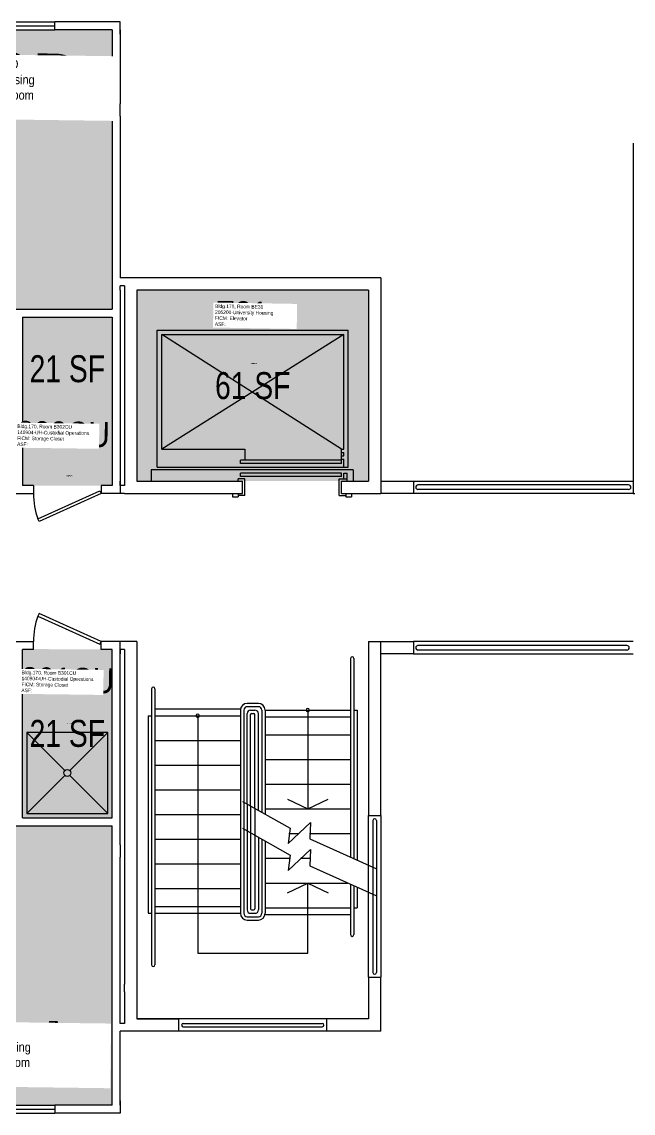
# Model space of a CAD drawing. Header units: inches. Extents: x -54 to 2413, y -86 to 676.
# Drawn here: x 442 to 714, y 51.2 to 537.2 of the extents above; entities that cross this region are included whole.
import ezdxf
from ezdxf.enums import TextEntityAlignment as Align

# ---------------------------------------------------------------- set-up
doc = ezdxf.new("R2010")
doc.units = ezdxf.units.IN
doc.header["$LTSCALE"] = 10
doc.header["$MEASUREMENT"] = 0
doc.layers.get('0').update_dxf_attribs({"linetype": 'CONTINUOUS'})
for name, color, linetype in [('A-DOOR', 2, 'CONTINUOUS'), ('A-FLOR', 3, 'CONTINUOUS'), ('A-GLAZ', 1, 'CONTINUOUS'), ('A-IDEN-RNUM', 7, 'CONTINUOUS'), ('A-IDEN-SNUM', 4, 'CONTINUOUS'), ('A-IDEN-VNUM', 4, 'CONTINUOUS'), ('A-WALL', 5, 'CONTINUOUS'), ('AREA-TEXT', 3, 'CONTINUOUS'), ('Rooms-Category-Color', 7, 'CONTINUOUS'), ('Rooms-College-Color', 7, 'CONTINUOUS'), ('Rooms-Department-Color', 7, 'CONTINUOUS'), ('Rooms-Division-Color', 7, 'CONTINUOUS'), ('Rooms-Information', 7, 'CONTINUOUS')]:
    doc.layers.add(name, color=color, linetype=linetype)
doc.styles.add('CP_AREA', font='arial.ttf', dxfattribs={"height": 15})
doc.styles.add('CP_ROOMSNUMBER', font='arial.ttf', dxfattribs={"height": 1})
doc.styles.add('CP_ROOMVNUMBER', font='arial.ttf', dxfattribs={"width": 0.85, "height": 0.075})

msp = doc.modelspace()

# ---------------------------------------------------------------- hatches: boundary and pattern name
at = {"layer": 'Rooms-Category-Color', "true_color": 0x728ef3}
for points in [[(367.66, 533.8), (367.7, 409.3), (482.2, 409.32), (482.18, 533.82)], [(442.21, 330.74), (482.21, 330.74), (482.21, 405.74), (442.21, 405.74)], [(442.19, 182.88), (442.21, 257.88), (482.21, 257.86), (482.19, 182.86)], [(367.71, 179.3), (367.76, 54.8), (482.26, 54.82), (482.24, 179.32)]]:
    msp.add_hatch(color=171, dxfattribs=at).paths.add_polyline_path(points)
at = {"layer": 'Rooms-Category-Color', "true_color": 0xadadad}
msp.add_hatch(color=253, dxfattribs=at).paths.add_polyline_path([(493.21, 332.74), (596.21, 332.74), (596.21, 417.74), (493.21, 417.74)])
at = {"layer": 'Rooms-College-Color', "true_color": 0xadadad}
for points in [[(367.66, 533.8), (367.7, 409.3), (482.2, 409.32), (482.18, 533.82)], [(493.21, 332.74), (596.21, 332.74), (596.21, 417.74), (493.21, 417.74)], [(442.21, 330.74), (482.21, 330.74), (482.21, 405.74), (442.21, 405.74)], [(442.19, 182.88), (442.21, 257.88), (482.21, 257.86), (482.19, 182.86)], [(367.71, 179.3), (367.76, 54.8), (482.26, 54.82), (482.24, 179.32)]]:
    msp.add_hatch(color=253, dxfattribs=at).paths.add_polyline_path(points)
at = {"layer": 'Rooms-Department-Color', "true_color": 0x604aed}
for points in [[(367.66, 533.8), (367.7, 409.3), (482.2, 409.32), (482.18, 533.82)], [(442.21, 330.74), (482.21, 330.74), (482.21, 405.74), (442.21, 405.74)], [(442.19, 182.88), (442.21, 257.88), (482.21, 257.86), (482.19, 182.86)], [(367.71, 179.3), (367.76, 54.8), (482.26, 54.82), (482.24, 179.32)]]:
    msp.add_hatch(color=173, dxfattribs=at).paths.add_polyline_path(points)
at = {"layer": 'Rooms-Department-Color', "true_color": 0xacacac}
msp.add_hatch(color=253, dxfattribs=at).paths.add_polyline_path([(493.21, 332.74), (596.21, 332.74), (596.21, 417.74), (493.21, 417.74)])
at = {"layer": 'Rooms-Division-Color', "true_color": 0x604aed}
for points in [[(367.66, 533.8), (367.7, 409.3), (482.2, 409.32), (482.18, 533.82)], [(442.21, 330.74), (482.21, 330.74), (482.21, 405.74), (442.21, 405.74)], [(442.19, 182.88), (442.21, 257.88), (482.21, 257.86), (482.19, 182.86)], [(367.71, 179.3), (367.76, 54.8), (482.26, 54.82), (482.24, 179.32)]]:
    msp.add_hatch(color=173, dxfattribs=at).paths.add_polyline_path(points)
at = {"layer": 'Rooms-Division-Color', "true_color": 0xadadad}
msp.add_hatch(color=253, dxfattribs=at).paths.add_polyline_path([(493.21, 332.74), (596.21, 332.74), (596.21, 417.74), (493.21, 417.74)])

# ---------------------------------------------------------------- linework, layer by layer
at = {"linetype": 'Continuous'}
for p, q in [((461.15, 203.8), (444.21, 220.74)), ((463.27, 203.8), (480.21, 220.74)), ((444.21, 184.74), (461.15, 201.68)), ((480.21, 184.74), (463.27, 201.68))]:
    msp.add_line(p, q, dxfattribs=at)
for p, q in [((480.21, 220.74), (444.21, 220.74)), ((444.21, 220.74), (444.21, 184.74)), ((480.21, 184.74), (480.21, 220.74)), ((444.21, 184.74), (480.21, 184.74))]:
    msp.add_line(p, q)
msp.add_circle((462.21, 202.74), 1.5, dxfattribs=at)
at = {"layer": 'A-DOOR'}
for p, q in [((449.16, 315.86), (476.69, 328.39)), ((477.21, 327.24), (449.68, 314.71)), ((476.69, 328.39), (477.21, 327.24)), ((449.68, 314.71), (449.16, 315.86)), ((449.68, 273.77), (449.16, 272.63)), ((449.16, 272.63), (476.69, 260.09)), ((477.21, 261.24), (449.68, 273.77)), ((476.69, 260.09), (477.21, 261.24))]:
    msp.add_line(p, q, dxfattribs=at)
for centre, start, end in [((476.29, 326.35), 178.2479, 201.1492), ((476.29, 262.13), 158.8508, 181.7521)]:
    msp.add_arc(centre, 29.09, start, end, dxfattribs=at)
at = {"layer": 'A-FLOR'}
for p, q in [((502.21, 338.99), (502.21, 399.99)), ((502.21, 399.99), (587.21, 399.99)), ((587.21, 338.99), (587.21, 399.99)), ((504.21, 346.99), (504.21, 397.99)), ((585.21, 397.99), (504.21, 346.99)), ((584.21, 346.99), (504.21, 397.99)), ((504.21, 397.99), (585.21, 397.99)), ((585.21, 346.99), (585.21, 397.99)), ((504.21, 346.99), (541.21, 346.99)), ((541.21, 346.99), (541.21, 341.99)), ((584.21, 342.49), (584.21, 346.99)), ((584.21, 346.99), (585.21, 346.99)), ((584.21, 345.49), (585.21, 345.49)), ((585.21, 343.99), (585.21, 345.49)), ((539.21, 340.49), (539.21, 341.99)), ((584.21, 341.99), (539.21, 341.99)), ((584.21, 340.49), (539.21, 340.49)), ((584.21, 343.99), (585.21, 343.99)), ((584.21, 342.49), (585.21, 342.49)), ((584.21, 340.49), (584.21, 341.99)), ((585.21, 338.99), (585.21, 342.49)), ((589.46, 337.74), (499.46, 337.74)), ((499.46, 337.74), (499.46, 332.74)), ((502.21, 338.99), (587.21, 338.99)), ((584.21, 336.24), (539.21, 336.24)), ((539.21, 334.74), (539.21, 336.24)), ((584.21, 334.74), (584.21, 336.24)), ((585.21, 336.24), (586.71, 336.24)), ((585.21, 333.74), (585.21, 336.24)), ((586.71, 332.74), (586.71, 336.24)), ((589.46, 337.74), (589.46, 332.74)), ((538.21, 332.74), (538.21, 333.74)), ((541.21, 333.74), (538.21, 333.74)), ((584.21, 334.74), (539.21, 334.74)), ((541.21, 326.24), (541.21, 333.74)), ((583.21, 333.74), (585.21, 333.74)), ((583.21, 326.24), (583.21, 333.74)), ((585.46, 333.74), (586.46, 333.74)), ((711.96, 330.99), (618.21, 330.99)), ((535.72, 327.24), (535.72, 325.74)), ((535.72, 325.74), (538.22, 325.74)), ((538.22, 327.24), (538.22, 326.24)), ((538.22, 327.24), (538.22, 325.74)), ((541.21, 326.24), (538.22, 326.24)), ((583.21, 326.24), (586.2, 326.24)), ((586.2, 327.24), (586.2, 325.74)), ((586.2, 325.74), (588.7, 325.74)), ((588.7, 327.24), (588.7, 325.74)), ((711.96, 328.99), (618.21, 328.99)), ((711.21, 259.49), (618.21, 259.49)), ((588.21, 253.74), (588.21, 165.13)), ((589.71, 253.74), (589.71, 164.45)), ((711.21, 257.49), (618.21, 257.49)), ((499.71, 240.24), (499.71, 117.24)), ((501.21, 240.24), (501.21, 117.24)), ((547.21, 233.74), (542.21, 233.74)), ((501.21, 231.24), (539.25, 231.24)), ((539.21, 230.74), (539.21, 140.24)), ((540.71, 230.74), (540.71, 140.24)), ((547.21, 232.24), (542.21, 232.24)), ((542.21, 188.95), (542.21, 229.24)), ((543.71, 230.74), (545.71, 230.74)), ((543.71, 188.1), (543.71, 228.74)), ((544.21, 229.24), (545.21, 229.24)), ((545.71, 186.97), (545.71, 228.74)), ((547.21, 186.12), (547.21, 229.24)), ((548.71, 230.74), (548.71, 185.13)), ((550.21, 230.74), (550.21, 184.28)), ((550.21, 230.74), (588.21, 230.74)), ((569.21, 230.74), (569.21, 186.74)), ((589.71, 230.74), (591.21, 230.74)), ((591.21, 230.74), (591.21, 163.77)), ((498.21, 228.24), (499.71, 228.24)), ((498.21, 228.24), (498.21, 140.24)), ((501.21, 228.24), (539.21, 228.24)), ((520.21, 228.24), (520.21, 122.45)), ((550.21, 227.74), (588.21, 227.74)), ((550.21, 219.74), (588.21, 219.74)), ((501.21, 217.24), (539.21, 217.24)), ((501.21, 206.24), (539.21, 206.24)), ((550.21, 208.74), (588.21, 208.74)), ((501.21, 195.24), (539.21, 195.24)), ((550.21, 197.74), (588.21, 197.74)), ((540.2, 190.09), (561.31, 178.13)), ((560.21, 191.14), (569.21, 186.74)), ((569.21, 186.74), (578.21, 191.14)), ((542.21, 188.95), (542.21, 141.74)), ((543.71, 188.1), (543.71, 142.24)), ((545.71, 186.97), (545.71, 142.24)), ((547.21, 186.12), (547.21, 185.98)), ((550.21, 186.74), (588.21, 186.74)), ((501.21, 184.24), (539.21, 184.24)), ((560.48, 171.28), (570.43, 180.66)), ((570.43, 180.66), (570.14, 173.43)), ((598.21, 181.63), (598.21, 113.85)), ((599.71, 181.63), (599.71, 113.85)), ((540.2, 178.09), (561.31, 166.13)), ((561.31, 178.13), (560.48, 171.28)), ((560.77, 175.74), (564.97, 175.74)), ((569.98, 175.74), (588.21, 175.74)), ((501.21, 173.24), (539.21, 173.24)), ((547.21, 173.98), (547.21, 141.74)), ((548.71, 173.13), (548.71, 140.24)), ((550.21, 172.28), (550.21, 140.24)), ((570.14, 173.43), (599.45, 160.15)), ((560.48, 159.28), (570.43, 168.66)), ((561.31, 166.13), (560.48, 159.28)), ((570.43, 168.66), (570.14, 161.43)), ((501.21, 162.24), (539.21, 162.24)), ((550.21, 164.74), (560.89, 164.74)), ((566.03, 164.74), (570.02, 164.74)), ((570.14, 161.43), (599.45, 148.15)), ((501.21, 151.24), (539.21, 151.24)), ((550.21, 153.74), (586.86, 153.74)), ((560.21, 149.35), (569.21, 153.74)), ((569.21, 122.45), (569.21, 153.74)), ((569.21, 153.74), (578.21, 149.35)), ((588.21, 153.13), (588.21, 130.74)), ((589.71, 152.45), (589.71, 130.74)), ((591.21, 151.77), (591.21, 142.74)), ((501.21, 143.24), (539.21, 143.24)), ((544.21, 141.74), (545.21, 141.74)), ((550.21, 142.74), (588.21, 142.74)), ((589.71, 142.74), (591.21, 142.74)), ((498.21, 140.24), (499.71, 140.24)), ((501.21, 140.24), (539.21, 140.24)), ((542.21, 138.74), (547.21, 138.74)), ((542.21, 137.24), (547.21, 137.24)), ((543.71, 140.24), (545.71, 140.24)), ((550.21, 139.74), (588.21, 139.74)), ((520.21, 122.45), (569.21, 122.45)), ((513.82, 91.24), (575.6, 91.24)), ((513.82, 89.74), (575.6, 89.74))]:
    msp.add_line(p, q, dxfattribs=at)
at = {"layer": 'A-FLOR', "extrusion": (0.000186924, -2.76881e-14, 1)}
msp.add_arc((618.21, 329.99, 0.12), 1, 90, 270, dxfattribs=at)
at = {"layer": 'A-FLOR', "extrusion": (-0.000186924, -1.07771e-13, 1)}
msp.add_arc((711.96, 329.99, -0.13), 1, 270, 90, dxfattribs=at)
at = {"layer": 'A-FLOR', "extrusion": (0.000186924, 1.81104e-14, 1)}
msp.add_arc((618.21, 258.49, 0.12), 1, 90, 270, dxfattribs=at)
at = {"layer": 'A-FLOR', "extrusion": (-0.000186924, 1.22938e-12, 1)}
msp.add_arc((711.21, 258.49, -0.13), 1, 270, 90, dxfattribs=at)
at = {"layer": 'A-FLOR'}
for centre, radius, start, end in [((588.96, 253.74), 0.75, 0, 180), ((500.46, 240.24), 0.75, 0, 180), ((542.21, 230.74), 3, 90, 180), ((547.21, 230.74), 3, 0, 90), ((520.21, 228.24), 0.75, 90, 270), ((520.21, 228.24), 0.75, 270, 90), ((542.21, 230.74), 1.5, 90, 180), ((543.71, 229.24), 1.5, 90, 180), ((544.21, 228.74), 0.5, 90, 180), ((545.21, 228.74), 0.5, 0, 90), ((545.71, 229.24), 1.5, 0, 90), ((547.21, 230.74), 1.5, 0, 90), ((569.21, 230.74), 0.75, 90, 270), ((569.21, 230.74), 0.75, 270, 90), ((598.96, 181.63), 0.75, 0, 180), ((543.71, 141.74), 1.5, 180, 270), ((544.21, 142.24), 0.5, 180, 270), ((545.21, 142.24), 0.5, 270, 0), ((545.71, 141.74), 1.5, 270, 0), ((542.21, 140.24), 3, 180, 270), ((542.21, 140.24), 1.5, 180, 270), ((547.21, 140.24), 3, 270, 0), ((547.21, 140.24), 1.5, 270, 0), ((588.96, 130.74), 0.75, 180, 0), ((500.46, 117.24), 0.75, 180, 0), ((598.96, 113.85), 0.75, 180, 0), ((513.82, 90.49), 0.75, 90, 270), ((575.6, 90.49), 0.75, 270, 90)]:
    msp.add_arc(centre, radius, start, end, dxfattribs=at)
at = {"layer": 'A-GLAZ'}
for p, q in [((408.71, 537.24), (456.71, 537.24)), ((408.71, 535.49), (456.71, 535.49)), ((408.71, 533.74), (456.71, 533.74)), ((408.71, 54.74), (456.71, 54.74)), ((408.71, 52.99), (456.71, 52.99)), ((408.71, 51.24), (456.71, 51.24))]:
    msp.add_line(p, q, dxfattribs=at)
at = {"layer": 'A-WALL'}
for p, q in [((485.71, 537.24), (456.71, 537.24)), ((456.71, 533.74), (456.71, 537.24)), ((485.71, 531.74), (485.71, 537.24)), ((482.21, 533.74), (456.71, 533.74)), ((482.21, 533.74), (482.21, 409.24)), ((485.71, 533.74), (485.71, 500.74)), ((485.71, 495.24), (485.71, 500.74)), ((485.71, 495.24), (485.71, 423.24)), ((713.96, 483.24), (713.96, 327.24)), ((487.71, 423.24), (485.71, 423.24)), ((596.21, 423.24), (487.71, 423.24)), ((601.71, 423.24), (596.21, 423.24)), ((601.71, 423.24), (601.71, 327.24)), ((487.71, 419.74), (485.71, 419.74)), ((485.71, 417.74), (485.71, 419.74)), ((487.71, 419.74), (487.71, 417.74)), ((485.71, 417.74), (485.71, 332.74)), ((487.71, 417.74), (487.71, 332.74)), ((596.21, 417.74), (493.21, 417.74)), ((493.21, 417.74), (493.21, 332.74)), ((596.21, 417.74), (596.21, 332.74)), ((367.69, 409.24), (482.21, 409.24)), ((442.21, 405.74), (482.21, 405.74)), ((442.21, 405.74), (442.21, 330.74)), ((482.21, 405.74), (482.21, 330.74)), ((447.21, 330.74), (442.21, 330.74)), ((447.21, 330.74), (447.21, 327.24)), ((482.21, 330.74), (477.21, 330.74)), ((477.21, 330.74), (477.21, 327.24)), ((485.71, 330.74), (485.71, 332.74)), ((485.71, 332.74), (485.71, 327.24)), ((487.71, 330.74), (485.71, 330.74)), ((487.71, 330.74), (485.71, 330.74)), ((487.71, 332.74), (487.71, 330.74)), ((493.21, 332.74), (540.21, 332.74)), ((540.21, 327.24), (540.21, 332.74)), ((584.21, 332.74), (596.21, 332.74)), ((584.21, 327.24), (584.21, 332.74)), ((601.71, 332.74), (616.21, 332.74)), ((616.21, 332.74), (713.96, 332.74)), ((616.21, 332.74), (616.21, 327.24)), ((435.46, 327.24), (447.21, 327.24)), ((485.71, 327.24), (477.21, 327.24)), ((487.71, 327.24), (485.71, 327.24)), ((487.71, 327.24), (540.21, 327.24)), ((584.21, 327.24), (601.71, 327.24)), ((616.21, 327.24), (601.71, 327.24)), ((713.96, 327.24), (616.21, 327.24)), ((713.96, 327.24), (714.71, 327.24)), ((435.46, 261.24), (447.21, 261.24)), ((442.21, 182.74), (442.21, 257.74)), ((447.21, 257.74), (442.21, 257.74)), ((447.21, 257.74), (447.21, 261.24)), ((485.71, 261.24), (477.21, 261.24)), ((477.21, 257.74), (477.21, 261.24)), ((482.21, 257.74), (477.21, 257.74)), ((482.21, 182.74), (482.21, 257.74)), ((487.71, 261.24), (485.71, 261.24)), ((485.71, 255.74), (485.71, 261.24)), ((487.71, 257.74), (485.71, 257.74)), ((485.71, 257.74), (485.71, 255.74)), ((493.21, 261.24), (487.71, 261.24)), ((487.71, 257.74), (487.71, 108.74)), ((493.21, 261.24), (493.21, 93.24)), ((596.21, 261.24), (596.21, 183.74)), ((596.21, 261.24), (601.71, 261.24)), ((601.71, 261.24), (616.21, 261.24)), ((601.71, 183.74), (601.71, 261.24)), ((616.21, 261.24), (616.21, 255.74)), ((713.96, 261.24), (616.21, 261.24)), ((485.71, 170.74), (485.71, 255.74)), ((616.21, 255.74), (601.71, 255.74)), ((616.21, 255.74), (713.96, 255.74)), ((442.21, 182.74), (482.21, 182.74)), ((596.21, 183.74), (601.71, 183.74)), ((596.21, 111.74), (596.21, 183.74)), ((601.71, 183.74), (601.71, 111.74)), ((367.69, 179.24), (482.21, 179.24)), ((482.21, 54.74), (482.21, 179.24)), ((485.71, 170.74), (485.71, 165.24)), ((485.71, 93.24), (485.71, 165.24)), ((487.71, 105.24), (487.71, 108.74)), ((596.21, 111.74), (601.71, 111.74)), ((596.21, 111.74), (596.21, 93.24)), ((601.71, 87.74), (601.71, 111.74)), ((487.71, 105.24), (487.71, 91.24)), ((485.71, 91.24), (485.71, 93.24)), ((511.71, 93.24), (493.21, 93.24)), ((493.21, 93.24), (511.71, 93.24)), ((577.71, 93.24), (511.71, 93.24)), ((511.71, 93.24), (511.71, 87.74)), ((596.21, 93.24), (577.71, 93.24)), ((577.71, 87.74), (577.71, 93.24)), ((487.71, 91.24), (485.71, 91.24)), ((487.71, 87.74), (485.71, 87.74)), ((485.71, 54.74), (485.71, 87.74)), ((511.71, 87.74), (487.71, 87.74)), ((577.71, 87.74), (511.71, 87.74)), ((601.71, 87.74), (577.71, 87.74)), ((456.71, 54.74), (456.71, 51.24)), ((482.21, 54.74), (456.71, 54.74)), ((485.71, 56.74), (485.71, 51.24)), ((485.71, 51.24), (456.71, 51.24))]:
    msp.add_line(p, q, dxfattribs=at)

# ---------------------------------------------------------------- texts
at = {"layer": 'A-IDEN-RNUM', "style": 'CP_ROOMSNUMBER'}
for s, rotation, p in [('0E31-00', 359.04, (543.68, 384.95)), ('0302-CU', 359.24, (461.72, 334.89)), ('0301-CU', 359.24, (462.31, 224.56))]:
    msp.add_text(s, height=0.36, rotation=rotation, dxfattribs=at).set_placement(p)
at = {"layer": 'A-IDEN-SNUM', "style": 'CP_ROOMSNUMBER'}
for s, rotation, p in [('1700BE3100', 359.04, (543.68, 384.95)), ('1700B302CU', 359.24, (461.72, 334.89)), ('1700B301CU', 359.24, (462.31, 224.56))]:
    msp.add_text(s, height=0.36, rotation=rotation, dxfattribs=at).set_placement(p)
at = {"layer": 'A-IDEN-VNUM', "style": 'CP_ROOMVNUMBER', "width": 0.85}
for s, height, rotation, p in [('302D', 28.8, 359.24, (388.83, 495.19)), ('E31', 11.143, 359.0385, (527.85, 401.86)), ('302CU', 11.143, 359.24, (439.87, 348.36)), ('301CU', 11.143, 359.24, (441.77, 238.74)), ('301A', 28.8, 359.244, (387.12, 64.4))]:
    msp.add_text(s, height=height, rotation=rotation, dxfattribs=at).set_placement(p)
at = {"layer": 'AREA-TEXT', "style": 'CP_AREA', "width": 0.75}
for s, p in [('21 SF', (462.21, 382.77)), ('61 SF', (544.71, 375.24)), ('21 SF', (462.2, 220.37))]:
    msp.add_text(s, height=12, dxfattribs=at).set_placement(p, align=Align.MIDDLE_CENTER)

# ---------------------------------------------------------------- next in the draw order: texts
at = {"layer": 'Rooms-Information', "attachment_point": 7, "style": 'CP_ROOMVNUMBER', "bg_fill": 3, "box_fill_scale": 1.5, "bg_fill_color": 256, "bg_fill_true_color": 13158600, "bg_fill_transparency": 0}
for s, insert, char_height, width, rotation in [('Bldg.170, Room B302D^M^J205200-University Housing^M^JFICM: Apartment Bedroom^M^JASF: 99, Cap: 1', (388.83, 495.19), 4.1143, 92.16, 359.24), ('Bldg.170, Room BE31^M^J205200-University Housing^M^JFICM: Elevator^M^JASF: ', (527.85, 401.86), 1.5919, 35.6584, 359.0385), ('Bldg.170, Room B302CU^M^J140904-UH-Custodial Operations^M^JFICM: Storage Closet^M^JASF: ', (439.87, 348.36), 1.5919, 35.6584, 359.24), ('Bldg.170, Room B301CU^M^J140904-UH-Custodial Operations^M^JFICM: Storage Closet^M^JASF: ', (441.77, 238.74), 1.5919, 35.6584, 359.24), ('Bldg.170, Room B301A^M^J205200-University Housing^M^JFICM: Apartment Bedroom^M^JASF: 99, Cap: 1', (387.12, 64.4), 4.1143, 92.16, 359.244)]:
    msp.add_mtext(s, dxfattribs=dict(at, insert=insert, char_height=char_height, width=width, rotation=rotation))

doc.saveas('drawing.dxf')
